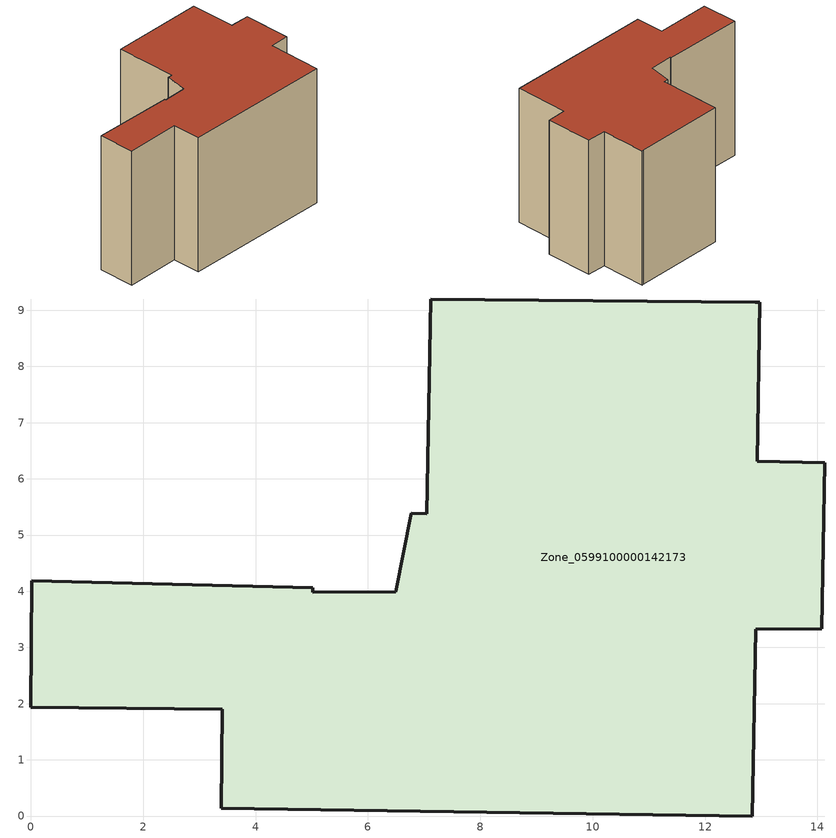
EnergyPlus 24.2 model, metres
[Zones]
Zone_0599100000142173
 floor ground (C_G): 12.93,6.31 14.13,6.29 14.08,3.33 12.9,3.32 12.84,0 3.39,0.14 3.41,1.9 0,1.94 0.02,4.19 5.02,4.07 5.02,3.98 6.49,3.99 6.77,5.38 7.05,5.38 7.12,9.2 12.89,9.14 12.97,9.14 z0
 wall outside (C_F): 5.02,4.07 0.02,4.19 0,1.94 3.41,1.9 3.39,0.14 12.84,0 12.9,3.32 14.08,3.33 14.13,6.29 12.93,6.31 12.97,9.14 12.89,9.14 7.12,9.2 7.05,5.38 6.77,5.38 6.49,3.99 5.02,3.98 5.02,4.07 z0:8.68
 roof outside (C_R): 5.02,3.98 5.02,4.07 0.02,4.19 0,1.94 3.41,1.9 3.39,0.14 12.84,0 12.9,3.32 14.08,3.33 14.13,6.29 12.93,6.31 12.97,9.14 12.89,9.14 7.12,9.2 7.05,5.38 6.77,5.38 6.49,3.99 z8.68
[BUILDING]
Pand.0599100000142173: North Axis=0; Terrain=City; Loads Convergence Tolerance Value=0.04; Temperature Convergence Tolerance Value=0.4; Solar Distribution=FullExterior; Maximum Number of Warmup Days=25; Minimum Number of Warmup Days=1
[Site:Location]
Rotterdam.The.Hague.AP_ZH_NLD Design_Conditions: Latitude=51.96; Longitude=4.45; Time Zone=1; Elevation=-4.5
[SITE:GROUNDTEMPERATURE:BUILDINGSURFACE]
18, 18, 18, 18, 18, 18, 18, 18, 18, 18, 18, 18
[MATERIAL] Thermal Absorptance=0.9; Solar Absorptance=0.7; Visible Absorptance=0.7
Name | Roughness | Thickness | Conductivity | Density | Specific Heat
G.TC.1975-1991 | MediumSmooth | 0.15 | 0.288461 | 540 | 1210
F.TC.1975-1991 | Rough | 0.3 | 0.230769 | 1920 | 840
R.TC.1975-1991 | MediumRough | 0.2 | 0.153846 | 1500 | 1000
[CONSTRUCTION]
C_G: G.TC.1975-1991
C_F: F.TC.1975-1991
C_R: R.TC.1975-1991
[ZONE]
Zone_0599100000142173: Type=1; Multiplier=1; Ceiling Height=Autocalculate; Volume=Autocalculate; Floor Area=autocalculate; Part of Total Floor Area=Yes
[ZONEINFILTRATION:DESIGNFLOWRATE]
Infil_Zone_0599100000142173: Zone or ZoneList or Space or SpaceList=Zone_0599100000142173; Schedule=AlwaysOn; Design Flow Rate Calculation Method=Flow/Area; Flow Rate per Floor Area=0.003; Constant Term Coefficient=1; Temperature Term Coefficient=0; Velocity Term Coefficient=0; Velocity Squared Term Coefficient=0
[HVACTEMPLATE:ZONE:IDEALLOADSAIRSYSTEM]
Zone_0599100000142173: Maximum Heating Supply Air Temperature=50; Minimum Cooling Supply Air Temperature=13; Maximum Heating Supply Air Humidity Ratio=0.0156; Minimum Cooling Supply Air Humidity Ratio=0.0077; Heating Limit=NoLimit; Cooling Limit=NoLimit; Dehumidification Control Type=ConstantSensibleHeatRatio; Cooling Sensible Heat Ratio=0.7; Dehumidification Setpoint=60; Humidification Control Type=None; Humidification Setpoint=30; Outdoor Air Method=None; Outdoor Air Flow Rate per Person=0.00944; Outdoor Air Flow Rate per Zone Floor Area=0; Outdoor Air Flow Rate per Zone=0; Demand Controlled Ventilation Type=None; Outdoor Air Economizer Type=NoEconomizer; Heat Recovery Type=None; Sensible Heat Recovery Effectiveness=0.7; Latent Heat Recovery Effectiveness=0.65
[ZONECONTROL:THERMOSTAT]
ThermostatControl_Zone_0599100000142173: Zone or ZoneList=Zone_0599100000142173; Control Type Schedule=DualSetpointControlType; Control 1=Thermostat_Zone_0599100000142173; Temperature Difference Between Cutout And Setpoint=0
[THERMOSTATSETPOINT:DUALSETPOINT]
Thermostat_Zone_0599100000142173: Heating Setpoint Temperature Schedule=HeatingSetpoint_Zone_0599100000142173; Cooling Setpoint Temperature Schedule=CoolingSetpoint_Zone_0599100000142173
[SCHEDULE:COMPACT]
HeatingSetpoint_Zone_0599100000142173: Through: 12/31, For: AllDays, Until: 24:00, 21
CoolingSetpoint_Zone_0599100000142173: Through: 12/31, For: AllDays, Until: 24:00, 24
DualSetpointControlType: Through: 12/31, For: AllDays, Until: 24:00, 4
AlwaysOn: Through: 12/31, For: AllDays, Until: 24:00, 1
